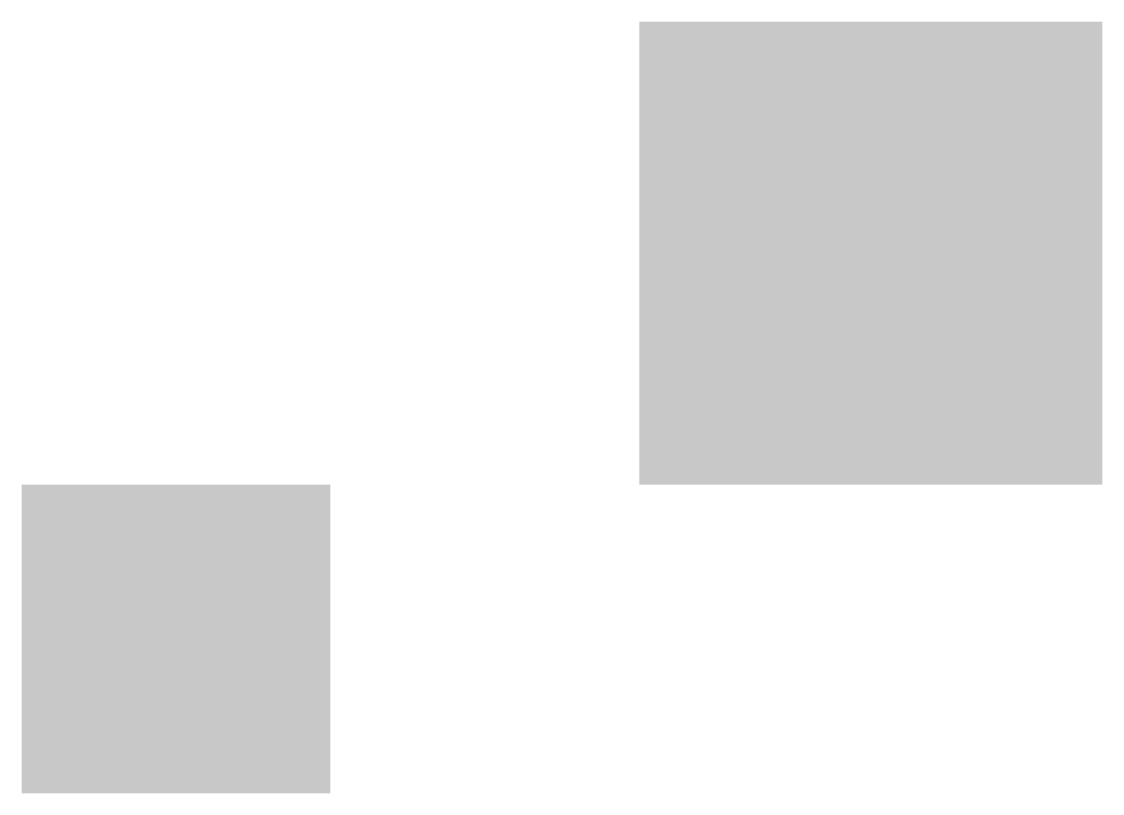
# Model space of a CAD drawing. Header units: metres. Extents: x -9 to -2, y 1 to 6.
import ezdxf

# ---------------------------------------------------------------- set-up
doc = ezdxf.new("R2010")
doc.units = ezdxf.units.M
doc.header["$MEASUREMENT"] = 0

msp = doc.modelspace()

# ---------------------------------------------------------------- hatches: boundary and pattern name
for points in [[(-5, 6), (-5, 3), (-2, 3), (-2, 6), (-5, 6)], [(-9, 3), (-9, 1), (-7, 1), (-7, 3), (-9, 3)]]:
    msp.add_hatch(color=256).paths.add_polyline_path(points, flags=0)

doc.saveas('drawing.dxf')
